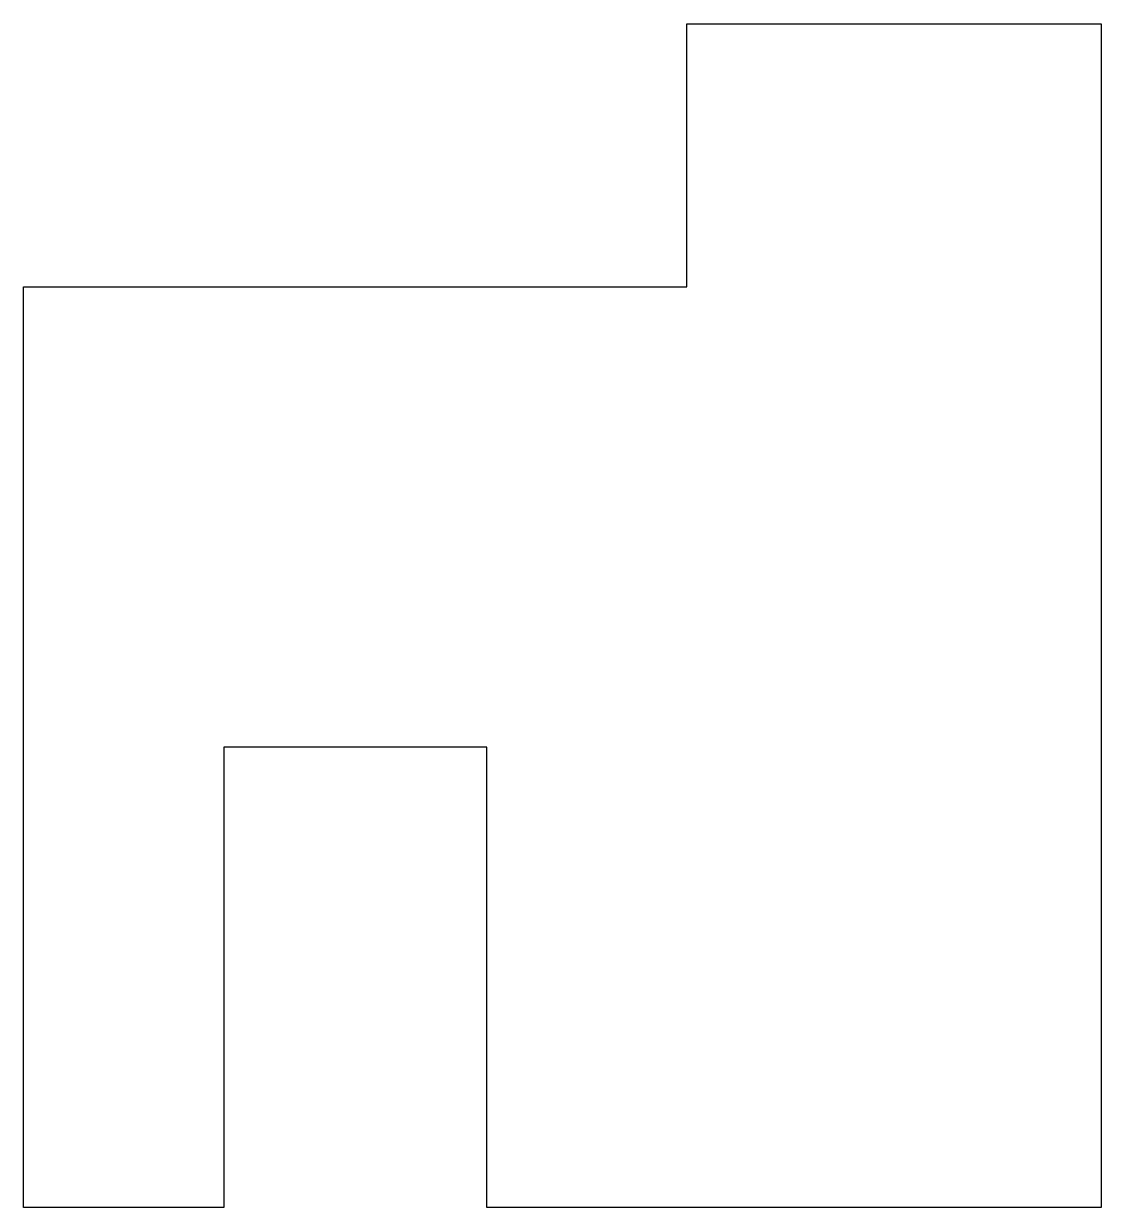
# Model space of a CAD drawing. Header units: millimetres. Extents: x -48.4 to -35.4, y 15.4 to 29.7.
import ezdxf

# ---------------------------------------------------------------- set-up
doc = ezdxf.new("R2010")
doc.units = ezdxf.units.MM
doc.layers.get('0').update_dxf_attribs({"linetype": 'CONTINUOUS'})

msp = doc.modelspace()

# ---------------------------------------------------------------- linework, layer by layer
msp.add_lwpolyline([(-46.001, 20.986), (-46.001, 15.437), (-48.414, 15.437), (-48.414, 26.535), (-40.414, 26.535), (-40.414, 29.71), (-35.414, 29.71), (-35.414, 15.437), (-42.826, 15.437), (-42.826, 20.986)], close=True)

doc.saveas('drawing.dxf')
